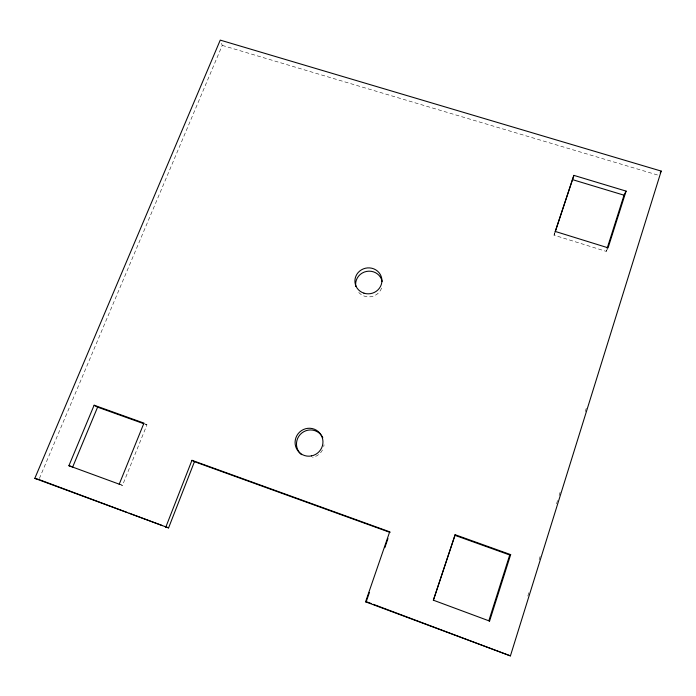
<?xml version="1.0" encoding="UTF-8"?>
<svg xmlns="http://www.w3.org/2000/svg" width="696" height="696" viewBox="0 0 696 696"><rect width="100%" height="100%" fill="white"/><g stroke="black" fill="none" stroke-linecap="round" stroke-linejoin="round"><path stroke-width="0.52" stroke-dasharray="3.48 2.61" d="M527.829 596.046L529.117 591.896M539.122 559.775L540.409 555.634M556.53 503.826L557.827 499.685M559.114 495.535L560.402 491.393M585.24 411.606L586.528 407.465M554.686 233.099L554.007 235.161L606.181 251.378L607.156 248.307M554.007 235.161L555.347 231.472M119.199 484.277L122.479 485.373L146.943 424.838L145.455 423.968M39.376 478.526L222.233 45.397L220.91 41.873M606.181 251.378L607.608 248.716M222.233 45.397L658.781 175.366M144.925 424.116L146.943 424.838M120.451 484.625L122.479 485.373M324.005 444.761A13.946 13.676 -49 0 1 323.727 446.554M322.483 449.973A13.946 13.676 -49 0 1 312.574 457.359M381.617 288.1A13.389 12.841 -11.1 0 1 370.559 296.774A13.389 12.841 -11.1 0 1 357.753 291.154"/><path stroke-width="1.04" d="M191.957 460.317L389.682 531.822L365.574 601.831L510.412 655.884L661.2 171.085L220.249 40.116L34.8 478.37L168.571 527.899L194.454 461.674L191.957 460.317L165.761 527.246M510.673 554.625L509.724 554.99L488.853 620.684L489.575 621.067L510.673 554.625L455.149 534.711L433.373 600.196L455.149 534.711M607.156 248.307L624.034 195.193L626.096 191.113L573.887 175.375L555.025 232.072M626.096 191.113L608.087 247.828L555.347 231.472L573.887 175.375M365.574 601.831L366.244 601.666L369.402 592.505M384.818 547.7L387.968 538.539M119.199 484.277L143.968 423.107L94.125 405.229L68.904 465.702L119.434 484.251M94.125 405.229L97.605 407.134L72.697 466.99L68.904 465.702M660.234 172.791L661.2 171.085M34.8 478.37L38.95 479.527M572.364 179.594L624.034 195.193M97.605 407.134L143.924 423.751M454.819 535.294L509.724 554.99M194.454 461.674L390.073 532.431L389.682 531.822M433.373 600.196L489.575 621.067M39.968 479.901L127.055 512.404M129.082 513.161L162.499 525.628M164.526 526.385L168.571 527.899M366.244 601.666L371.325 603.562M373.352 604.319L510.412 655.884M301.542 454.653A13.946 13.676 -49 0 1 301.82 433.008A13.946 13.676 -49 0 1 322.787 437.732M355.847 286.517A13.389 12.841 -11.1 0 1 366.583 271.423A13.389 12.841 -11.1 0 1 382.147 281.454M311.39 455.941A14.094 13.816 -48.5 0 0 319.734 433.069A14.094 13.816 -48.5 0 0 295.939 437.654A14.094 13.816 -48.5 0 0 311.39 455.941M363.921 293.164A13.529 12.963 -11.2 0 0 381.686 278.252A13.529 12.963 -11.2 0 0 359.615 271.135A13.529 12.963 -11.2 0 0 363.921 293.164"/></g></svg>
